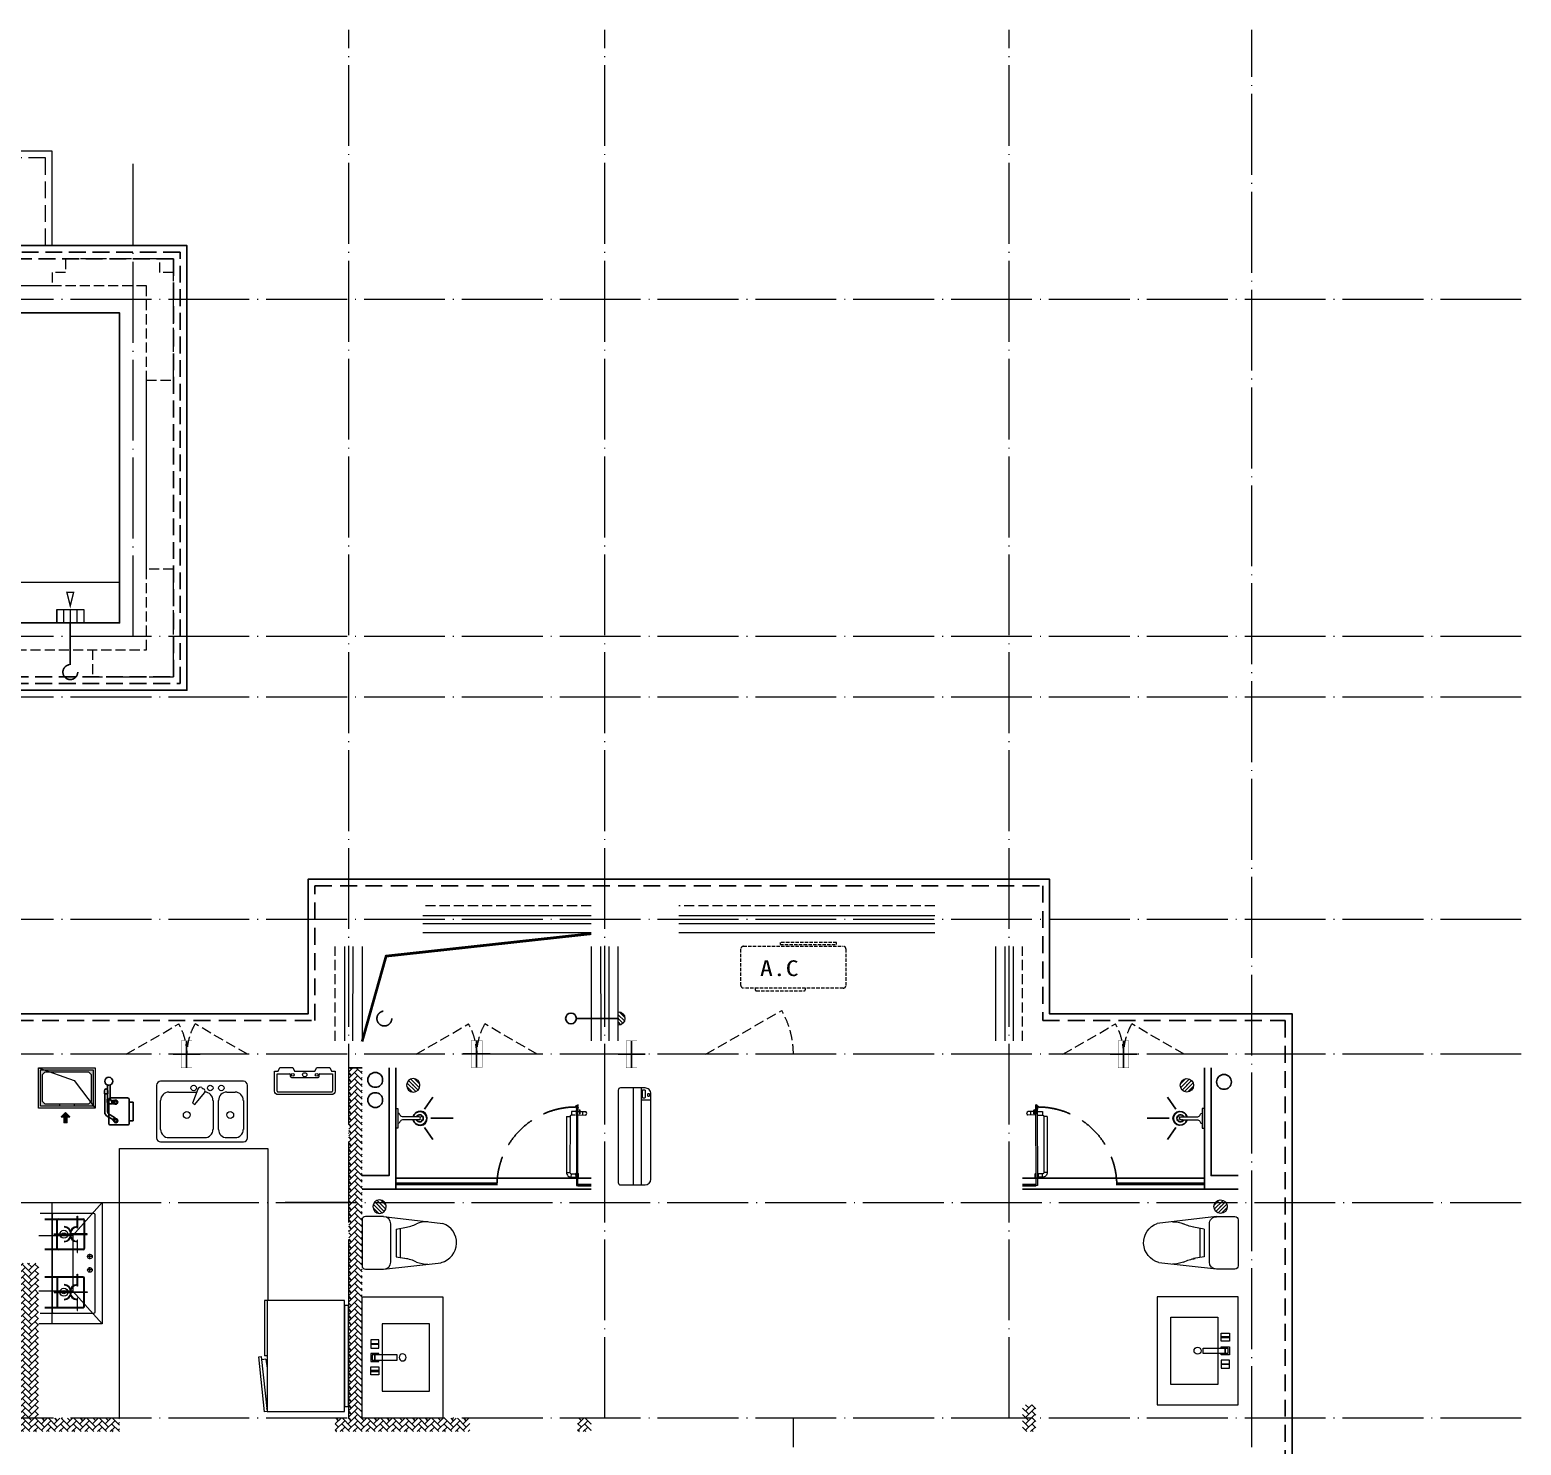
# Model space of a CAD drawing. Extents: x 27938 to 983267, y -209821 to 1628073.
# Drawn here: x 722151 to 733217, y 602449 to 612949 of the extents above; entities that cross this region are included whole.
import ezdxf

# ---------------------------------------------------------------- set-up
doc = ezdxf.new("R2010")
doc.units = 0
doc.header["$LTSCALE"] = 1000
doc.header["$MEASUREMENT"] = 0
for name, pattern in [('#P_--_20B1_001_t3$0$DASH', [0.35, 0.25, -0.1]), ('__DASH', [0.35, 0.25, -0.1]), ('DASH', [0.35, 0.25, -0.1]), ('DOTE', [2.42, 2, -0.2, 0.02, -0.2]), ('HIDDEN', [0.375, 0.25, -0.125])]:
    doc.linetypes.add(name, pattern=pattern)
for name, color, linetype in [('$RECOVER_210609100354-13', 7, 'Continuous'), ('$RECOVER_210609100354-32', 7, 'Continuous'), ('AH-FURNITURE', 1, 'Continuous'), ('IP-bath&kitchen-JOHNSON', 4, 'Continuous'), ('P-bath&kitchen-JOHNSON', 4, 'Continuous'), ('ROOF', 183, 'Continuous'), ('VPIPE-中水', 122, 'Continuous'), ('VPIPE-凝结', 150, 'Continuous'), ('VPIPE-雨水', 4, 'DASH'), ('保温', 6, 'Continuous'), ('建筑-排气道', 9, 'Continuous'), ('机电标识类', 1, 'Continuous'), ('看线', 251, 'Continuous')]:
    doc.layers.add(name, color=color, linetype=linetype)
for name, color, linetype, lineweight in [('DOTE', 19, 'DOTE', 9), ('LVTRY', 1, 'Continuous', 13), ('PUB_HATCH', 8, 'Continuous', 9), ('STAIR', 2, 'Continuous', 18), ('WINDOW', 144, 'Continuous', 15), ('平面-分水线', 214, 'Continuous', 15), ('平面-排水沟', 86, 'Continuous', 15), ('平面-栏杆', 135, 'Continuous', 15), ('平面-看线', 45, 'Continuous', 15), ('平面-空调室内机', 176, 'Continuous', 9), ('平面-空调预留孔', 173, 'Continuous', 15), ('空调', 76, 'Continuous', 13), ('立面-洞口示意', 152, 'Continuous', 13)]:
    doc.layers.add(name, color=color, linetype=linetype, lineweight=lineweight)
doc.styles.add('DIM_FONT', font='SIMPLEX.shx', dxfattribs={"width": 0.56})
doc.styles.add('黑体', font='')
doc.styles.get('黑体').set_extended_font_data('SimHei')
pattern_1 = [(45, (0, 0), (0, 47.4157523), [100.584, -33.528]), (135, (23.708, 23.708), (3e-15, 47.4157523), [100.584, -33.528])]

# ---------------------------------------------------------------- blocks, each defined once
blk = doc.blocks.new('rrrrrrrrrrrra')
for p, q in [((-112, 459), (-112, 324)), ((253, 484), (-87, 484)), ((278, 324), (278, 459)), ((-112, 324), (-64, -103)), ((-59, 271), (224, 271)), ((-21, 232), (-34, 154)), ((186, 232), (-21, 232)), ((186, 232), (199, 154)), ((278, 324), (228, -116)), ((191, 200), (-26, 200))]:
    blk.add_line(p, q)
for centre, radius, start, end in [((-87, 459), 25, 90, 180), ((253, 459), 25, 0, 90), ((-59, 324), 53.3, 180, 270), ((224, 324), 53.3, 270, 0), ((-323, 210), 294, 333.5369, 351.4828), ((488, 210), 294, 188.5172, 206.4631), ((149, -3), 224, 158.5202, 180), ((16, -3), 224, 0, 21.4798), ((84, -64), 153, 195.0773, 340.1181)]:
    blk.add_arc(centre, radius, start, end)
blk = doc.blocks.new('A$C1E0F638F')
for points in [[(500, 435), (500, 85), (0, 85), (0, 435)], [(270, 30), (230, 30), (230, 195), (270, 195)], [(120, 0), (180, 0), (180, 60), (120, 60)], [(147, 55), (153, 55), (153, 5), (147, 5)], [(230, 30), (270, 30), (270, 10), (230, 10)], [(380, 0), (320, 0), (320, 60), (380, 60)], [(353, 55), (347, 55), (347, 5), (353, 5)]]:
    blk.add_lwpolyline(points, close=True)
blk.add_lwpolyline([(270, 60), (280, 60), (280, 0), (220, 0), (220, 60), (230, 60)])
blk.add_circle((250, 236), 26)
blk = doc.blocks.new('$lvtry$00000171')
for p, q in [((-74, 11), (-11, 74)), ((-70, -27), (27, 70)), ((-53, -53), (53, 53)), ((-27, -70), (70, 27)), ((11, -74), (74, -11))]:
    blk.add_line(p, q)
blk.add_circle((0, 0), 75)
blk.add_point((0, 0))
blk = doc.blocks.new('135')
blk.add_hatch(color=256).paths.add_polyline_path([(5, 2), (4, -1), (-5, 2), (-4, 5)])
for p, q in [((-6, 19), (-3, 19)), ((-3, 19), (-6, 19)), ((-6, 3), (5, -2)), ((-6, 3), (-5, 3)), ((-5, 11), (-5, 31)), ((5, 11), (-5, 11)), ((5, 10), (-5, 10)), ((-5, 3), (-4, 6)), ((-4, 6), (5, 2)), ((0, 0), (0, 39)), ((6, 19), (3, 19)), ((3, 19), (6, 19)), ((4, -1), (5, 2)), ((5, 11), (5, 32)), ((4, -1), (6, -2))]:
    blk.add_line(p, q)
for centre, radius, start, end in [((6, 16), 13.5, 151.0147, 204.8403), ((13, 4), 20.5, 163.0924, 182.0012), ((-6, 4), 1, 184.2275, 248.4661), ((-5, 22), 0.5, 335.7643, 151.0147), ((4, 18), 9.42, 155.7643, 171.9773), ((9, 15), 14.6, 166.278, 198.0953), ((14, 4), 19.5, 163.7443, 182.5269), ((-5, 3), 0.5, 181.9385, 247.2597), ((5, 22), 0.5, 29.8425, 204.574), ((-6, 17), 11.7, 10.475, 24.574), ((-6, 15), 12.4, 338.6449, 16.0476), ((29, 7), 24, 172.9439, 199.2318), ((-6, 16), 13.4, 334.9111, 29.8425), ((26, 6), 20.6, 169.1454, 199.9526), ((6, -1), 1.17, 247.4597, 19.9526), ((6, -1), 0.5, 247.4597, 19.2318)]:
    blk.add_arc(centre, radius, start, end)
blk.add_open_spline([(-5, 31), (-4, 31), (-2, 33), (1, 29), (3, 31), (5, 32)], degree=3, knots=[0, 0, 0, 0, 3.066329, 6.218313, 11.124135, 11.124135, 11.124135, 11.124135])
blk = doc.blocks.new('SDFAWERAWER')
at = {"layer": 'LVTRY', "color": 1}
for p, q in [((593988, -1242191), (593978, -1242214)), ((594017, -1242203), (593988, -1242191)), ((594016, -1242220), (594027, -1242193)), ((594023, -1242211), (594030, -1242194)), ((594027, -1242193), (594033, -1242195)), ((594030, -1242194), (594031, -1242197)), ((593941, -1242210), (593784, -1242595)), ((593965, -1242220), (593807, -1242604)), ((593941, -1242210), (593965, -1242220)), ((594007, -1242226), (593978, -1242214)), ((594016, -1242220), (594022, -1242223)), ((594026, -1242204), (594018, -1242222)), ((594018, -1242222), (594021, -1242220)), ((594025, -1242211), (594021, -1242220)), ((594023, -1242221), (594022, -1242223)), ((594022, -1242223), (594024, -1242222)), ((594024, -1242221), (594024, -1242222)), ((594025, -1242211), (594031, -1242197)), ((594028, -1242234), (594078, -1242255)), ((594032, -1242197), (594033, -1242195)), ((594033, -1242195), (594034, -1242197)), ((594034, -1242198), (594034, -1242197)), ((594047, -1242201), (594036, -1242229)), ((594036, -1242229), (594039, -1242230)), ((594037, -1242211), (594088, -1242232)), ((594039, -1242230), (594045, -1242214)), ((594039, -1242230), (594042, -1242228)), ((594042, -1242228), (594051, -1242205)), ((594050, -1242202), (594043, -1242218)), ((594047, -1242201), (594050, -1242202)), ((594050, -1242202), (594051, -1242205)), ((594057, -1242246), (594067, -1242223)), ((593784, -1242595), (593807, -1242604)), ((593803, -1242641), (593813, -1242618)), ((593813, -1242618), (593842, -1242630)), ((593842, -1242630), (593833, -1242653)), ((593845, -1242629), (593834, -1242656)), ((593848, -1242630), (593836, -1242657)), ((593845, -1242629), (593842, -1242630)), ((593848, -1242630), (593845, -1242629)), ((593847, -1242662), (593858, -1242634)), ((593850, -1242663), (593861, -1242635)), ((593858, -1242634), (593861, -1242635)), ((593861, -1242635), (593862, -1242637)), ((593803, -1242641), (593833, -1242653)), ((593834, -1242656), (593833, -1242653)), ((593836, -1242657), (593834, -1242656)), ((593847, -1242662), (593850, -1242663)), ((593852, -1242662), (593862, -1242637))]:
    blk.add_line(p, q, dxfattribs=at)
blk.add_lwpolyline([(593823, -1242717), (594046, -1242174), (594037, -1242170), (593814, -1242713)], close=True, dxfattribs=at)
blk.add_arc((594075, -1242240), 15.3, 281.7932, 33.7019, dxfattribs=at)
for centre, major_axis, start_param, end_param in [((593974, -1242224), (3.93, 9.6), 0, 1.570796), ((593817, -1242608), (13.5, 33.1), 1.570796, 3.141593), ((593817, -1242608), (3.93, 9.6), 1.570796, 3.141593)]:
    blk.add_ellipse(centre, major_axis=major_axis, ratio=1, start_param=start_param, end_param=end_param, dxfattribs=at)
at = {"layer": 'P-bath&kitchen-JOHNSON', "color": 8, "linetype": 'DASH'}
blk.add_arc((593810, -1242714), 586, 67.5369, 157.1325, dxfattribs=at)
at = {"layer": 'LVTRY', "color": 1, "xscale": -1, "rotation": 157.7329157530927}
blk.add_blockref('135', (594045, -1242162), dxfattribs=at)
blk = doc.blocks.new('A$C5DCB2F21')
at = {"layer": 'IP-bath&kitchen-JOHNSON', "color": 8}
for p, q in [((-68, -213), (-158, -275)), ((68, -213), (158, -275)), ((0, -261), (0, -425))]:
    blk.add_line(p, q, dxfattribs=at)
at = {"layer": 'IP-bath&kitchen-JOHNSON', "color": 250}
for centre, major_axis, ratio, start_param, end_param in [((0, -179), (-51, 0), 0.990052, -1.36297, 4.504563), ((0, -178), (-26.8, 0), 0.994812, -1.167677, 4.309269)]:
    blk.add_ellipse(centre, major_axis=major_axis, ratio=ratio, start_param=start_param, end_param=end_param, dxfattribs=at)
at = {"layer": 'LVTRY', "color": 1}
for p, q in [((74, 0), (-74, 0)), ((-10, -174), (-10, -49)), ((11, -174), (11, -49))]:
    blk.add_line(p, q, dxfattribs=at)
blk.add_lwpolyline([(74, 0), (74, -16), (-74, -16), (-74, 0)], dxfattribs=at)
for points in [[(-26, -31, -0.364142), (-38, -16, -0.020495)], [(-10, -49, 0.214893), (-26, -31, 7.649644)], [(11, -49, -0.21439), (26, -31, -7.649644)], [(26, -31, 0.364142), (38, -16, 0.020495)]]:
    blk.add_lwpolyline(points, format="xyb", dxfattribs=at)
blk.add_arc((0, -174), 10.5, 180, 0, dxfattribs=at)
for centre, major_axis, ratio, start_param, end_param in [((0, -181), (53.6, 0), 0.987577, 1.76809, 7.656688), ((-12, -165), (0, 1.43), 0.85, -1.570796, 4.712389), ((-12, -189), (0, 1.43), 0.85, 4.712389, 10.995574), ((12, -165), (0, 1.43), 0.85, 4.712389, 10.995574), ((12, -189), (0, 1.43), 0.85, 4.712389, 10.995574)]:
    blk.add_ellipse(centre, major_axis=major_axis, ratio=ratio, start_param=start_param, end_param=end_param, dxfattribs=at)
blk = doc.blocks.new('fgdfsdfsfssfes')
at = {"layer": '$RECOVER_210609100354-32', "color": 8}
for points in [[(575944, 371358), (575944, 370458), (575694, 370458)], [(575894, 371358), (575894, 370558), (575694, 370558)]]:
    blk.add_lwpolyline(points, dxfattribs=at)
at = {"layer": 'IP-bath&kitchen-JOHNSON'}
for p, q in [((575944, 370538), (577294, 370538)), ((575944, 370503), (576594, 370503)), ((575944, 370493), (576594, 370493)), ((576594, 370493), (576594, 370503)), ((577294, 370493), (577194, 370493)), ((577194, 370483), (577194, 370493)), ((577294, 370483), (577194, 370483)), ((575944, 370458), (577294, 370458))]:
    blk.add_line(p, q, dxfattribs=at)
at = {"layer": 'LVTRY', "color": 1}
blk.add_lwpolyline([(576294, 368858), (575694, 368858), (575694, 369658), (576294, 369658)], close=True, dxfattribs=at)
at = {"layer": 'IP-bath&kitchen-JOHNSON', "rotation": 22.25976934310711}
blk.add_blockref('SDFAWERAWER', (-443125, 1295644), dxfattribs=at)
at = {"layer": 'LVTRY', "color": 1, "xscale": -0.6666666667107826, "yscale": 0.6666666667107826}
for p in [(576074, 371228), (575824, 370328)]:
    blk.add_blockref('$lvtry$00000171', p, dxfattribs=at)
at = {"layer": 'LVTRY', "color": 1, "rotation": 90.008488524447}
blk.add_blockref('A$C5DCB2F21', (575944, 370983), dxfattribs=at)
at = {"layer": 'LVTRY', "color": 1, "extrusion": (0, 0, -1), "xscale": -1, "zscale": -1, "rotation": 270}
blk.add_blockref('rrrrrrrrrrrra', (-576178, 369976), dxfattribs=at)
at = {"layer": 'LVTRY', "color": 1, "xscale": -1, "rotation": 270}
blk.add_blockref('A$C1E0F638F', (575759, 369009), dxfattribs=at)
blk = doc.blocks.new('cvxcvxvcxvcx')
at = {"layer": '$RECOVER_210609100354-32', "color": 8}
for points in [[(581944, 371358), (581944, 370458), (582194, 370458)], [(581994, 371358), (581994, 370558), (582194, 370558)]]:
    blk.add_lwpolyline(points, dxfattribs=at)
at = {"layer": 'IP-bath&kitchen-JOHNSON'}
for p, q in [((581944, 370538), (580494, 370538)), ((580494, 370493), (580594, 370493)), ((580494, 370483), (580594, 370483)), ((580594, 370483), (580594, 370493)), ((581944, 370503), (581194, 370503)), ((581194, 370493), (581194, 370503)), ((581944, 370493), (581194, 370493)), ((581944, 370458), (580494, 370458))]:
    blk.add_line(p, q, dxfattribs=at)
at = {"layer": 'LVTRY', "color": 1}
blk.add_lwpolyline([(581594, 368758), (582194, 368758), (582194, 369658), (581594, 369658)], close=True, dxfattribs=at)
at = {"layer": 'IP-bath&kitchen-JOHNSON', "xscale": -1}
for name, p, rotation in [('A$C5DCB2F21', (581944, 370983), 269.991511475553), ('SDFAWERAWER', (1600912, 1295644), 337.7402306568928)]:
    blk.add_blockref(name, p, dxfattribs=dict(at, rotation=rotation))
at = {"layer": 'LVTRY', "color": 1, "xscale": 0.6666666667107826, "yscale": 0.6666666667107826}
for p in [(581814, 371228), (582064, 370328)]:
    blk.add_blockref('$lvtry$00000171', p, dxfattribs=at)
at = {"layer": 'LVTRY', "color": 1, "extrusion": (0, 0, -1), "zscale": -1, "rotation": 90.00000000000001}
blk.add_blockref('rrrrrrrrrrrra', (-581710, 369976), dxfattribs=at)
at = {"layer": 'LVTRY', "color": 1, "rotation": 90.00000000000001}
blk.add_blockref('A$C1E0F638F', (582129, 368959), dxfattribs=at)
blk = doc.blocks.new('A$C001338C2')
for p, q in [((845, 304), (55, 304)), ((109, 215), (109, 304)), ((0, 249), (0, 22)), ((900, 22), (900, 249)), ((22, 0), (878, 0))]:
    blk.add_line(p, q)
at = {"lineweight": 5}
for p, q in [((900, 215), (0, 215)), ((900, 143), (0, 143))]:
    blk.add_line(p, q, dxfattribs=at)
for points in [[(73, 275), (57, 275, -0.414214), (51, 281), (51, 283, -0.414214), (57, 289), (73, 289, -0.414214), (79, 283), (79, 281, -0.414214)], [(89, 226), (22, 226, -0.414214), (17, 232), (17, 243, -0.414214), (22, 249), (89, 249, -0.414214), (95, 243), (95, 232, -0.414214)]]:
    blk.add_lwpolyline(points, format="xyb", close=True)
for centre, radius, start, end in [((55, 249), 55, 90, 180), ((845, 249), 55, 360, 90), ((22, 22), 22, 180, 270), ((878, 22), 22, 270, 360)]:
    blk.add_arc(centre, radius, start, end)
blk = doc.blocks.new('dongkong')
blk.add_wipeout([(-603756, 210771), (-603756, 210571), (-603836, 210571), (-603836, 210771)])
at = {"layer": '机电标识类', "color": 250, "linetype": 'DASH', "ltscale": 400}
for p, q in [((-603796, 210771), (-603796, 210571)), ((-603896, 210671), (-603696, 210671))]:
    blk.add_line(p, q, dxfattribs=at)
at = {"layer": '空调', "color": 6, "linetype": 'DASH', "const_width": 2}
blk.add_lwpolyline([(-603756, 210771), (-603756, 210571), (-603836, 210571), (-603836, 210771)], close=True, dxfattribs=at)
blk = doc.blocks.new('VDVDVDCZSCCS')
at = {"layer": '保温', "linetype": 'ByBlock', "ltscale": 10}
h = blk.add_hatch(dxfattribs=at)
h.set_pattern_fill('AR-HBONE', color=251, scale=55)
h.set_pattern_definition(pattern_1)
h.paths.add_polyline_path([(554117, 373624), (554116, 371024), (554017, 371024), (554017, 373624)])
h = blk.add_hatch(dxfattribs=at)
h.set_pattern_fill('AR-HBONE', color=251, scale=55)
h.set_pattern_definition(pattern_1)
h.paths.add_polyline_path([(551717, 372174), (551716, 370924), (551516, 370924), (551517, 372174)])
h = blk.add_hatch(dxfattribs=at)
h.set_pattern_fill('AR-HBONE', color=251, scale=55)
h.set_pattern_definition(pattern_1)
h.paths.add_polyline_path([(551716, 370924), (551716, 371024), (552316, 371024), (552316, 370924)])
h = blk.add_hatch(dxfattribs=at)
h.set_pattern_fill('AR-HBONE', color=251, scale=55)
h.set_pattern_definition(pattern_1)
edge = h.paths.add_edge_path()
edge.add_line((553917, 370924), (553917, 371024))
edge.add_line((553918, 371024), (554916, 371024))
edge.add_line((554916, 371024), (554916, 370924))
edge.add_line((554916, 370924), (553917, 370924))
h = blk.add_hatch(dxfattribs=at)
h.set_pattern_fill('AR-HBONE', color=251, scale=55)
h.set_pattern_definition(pattern_1)
h.paths.add_polyline_path([(555716, 370924), (555716, 371024), (555816, 371024), (555816, 370924)])
h = blk.add_hatch(dxfattribs=at)
h.set_pattern_fill('AR-HBONE', color=251, scale=55)
h.set_pattern_definition(pattern_1)
h.paths.add_polyline_path([(559016, 370924), (559016, 371124), (559116, 371124), (559116, 370924)])
at = {"layer": '保温', "color": 251, "linetype": 'ByBlock', "ltscale": 10}
blk.add_line((554117, 373624), (554017, 373624), dxfattribs=at)
blk = doc.blocks.new('A$C60D053AF')
at = {"layer": 'AH-FURNITURE', "color": 8}
for p, q in [((233, -90), (128, -90)), ((233, -110), (128, -110)), ((193, -71), (328, -71)), ((193, -91), (328, -91)), ((342, -97), (370, -143)), ((356, -83), (384, -129)), ((245, -129), (245, -122)), ((265, -129), (265, -122)), ((255, -281), (255, -251)), ((255, -281), (393, -281)), ((393, -281), (393, -251))]:
    blk.add_line(p, q, dxfattribs=at)
for points in [[(170, -68, 1), (170, -94), (193, -94), (193, -68)], [(234, -251), (414, -251, 0.414214), (424, -241), (424, -111, 0.414214), (414, -101), (234, -101, 0.414214), (224, -111), (224, -241, 0.414214)], [(268, -122), (268, -107, 0.414214), (248, -87), (233, -87), (233, -113), (242, -113), (242, -122)], [(242, -152, 1), (268, -152), (268, -129), (242, -129)], [(384, -161, 1), (402, -143), (386, -127), (368, -145)]]:
    blk.add_lwpolyline(points, format="xyb", close=True, dxfattribs=at)
for centre, radius in [((100, -100), 30), ((255, -152), 15), ((255, -152), 10), ((393, -152), 15), ((393, -152), 10)]:
    blk.add_circle(centre, radius, dxfattribs=at)
for radius in [40, 20]:
    blk.add_arc((328, -111), radius, 45, 90, dxfattribs=at)
blk = doc.blocks.new('*U67')
h = blk.add_hatch(color=5)
h.set_gradient(color1=(0, 0, 255), rotation=180, tint=1)
h.paths.add_polyline_path([(0, 0), (-6.35, -6.35), (-6.35, -2.159), (-15, -2.159), (-15, 2.159), (-6.35, 2.159), (-6.35, 6.35)])
at = {"color": 0, "linetype": 'Continuous'}
blk.add_lwpolyline([(0, 0), (-6.35, -6.35), (-6.35, -2.159), (-15, -2.159), (-15, 2.159), (-6.35, 2.159), (-6.35, 6.35)], close=True, dxfattribs=at)
blk = doc.blocks.new('sgrsefv')
at = {"layer": 'PUB_HATCH'}
blk.add_hatch(color=256, dxfattribs=at).paths.add_polyline_path([(1112933, 840916), (1112933, 840646), (1113073, 840646), (1113073, 840661), (1112968, 840661), (1112948, 840681), (1112948, 840881), (1112968, 840901), (1113288, 840901), (1113308, 840881), (1113308, 840681), (1113288, 840661), (1113183, 840661), (1113183, 840646), (1113323, 840646), (1113323, 840916)])
at = {"layer": 'LVTRY', "color": 1}
for p, q in [((1113073, 840661), (1113073, 840646)), ((1113183, 840661), (1113183, 840646))]:
    blk.add_line(p, q, dxfattribs=at)
for points in [[(1112918, 840931), (1113338, 840931), (1113338, 840631), (1112918, 840631)], [(1112933, 840916), (1113323, 840916), (1113323, 840646), (1112933, 840646)], [(1113288, 840661), (1112968, 840661), (1112948, 840681), (1112948, 840881), (1112968, 840901), (1113288, 840901), (1113308, 840881), (1113308, 840681), (1113288, 840661)]]:
    blk.add_lwpolyline(points, close=True, dxfattribs=at)
at = {"layer": '立面-洞口示意'}
blk.add_lwpolyline([(1112918, 840931), (1113182, 840837), (1113338, 840631)], dxfattribs=at)
at = {"layer": '建筑-排气道', "xscale": -5, "yscale": 5, "zscale": 5, "rotation": 270}
blk.add_blockref('*U67', (1113118, 840599), dxfattribs=at)
blk = doc.blocks.new('rtyg7uyhg')
at = {"layer": 'LVTRY'}
for p, q in [((194235, 45489), (193621, 45489)), ((193590, 45458), (193590, 45069)), ((193682, 45407), (193888, 45407)), ((193896, 45430), (193858, 45326)), ((193875, 45316), (193946, 45401)), ((193926, 45440), (193940, 45432)), ((194112, 45407), (194173, 45407)), ((194265, 45069), (194265, 45458)), ((193621, 45131), (193621, 45346)), ((193858, 45326), (193875, 45316)), ((194010, 45346), (194010, 45131)), ((194051, 45131), (194051, 45346)), ((194235, 45346), (194235, 45131)), ((193621, 45039), (194235, 45039)), ((193948, 45069), (193682, 45069)), ((194173, 45069), (194112, 45069))]:
    blk.add_line(p, q, dxfattribs=at)
for centre, radius in [((193866, 45438), 20.5), ((193989, 45438), 20.5), ((194071, 45438), 20.5), ((193815, 45238), 25.6), ((194137, 45238), 25.6)]:
    blk.add_circle(centre, radius, dxfattribs=at)
for centre, radius, start, end in [((193621, 45458), 30.7, 90, 180), ((194235, 45458), 30.7, 360, 90), ((193682, 45346), 61.4, 90, 180), ((193916, 45423), 20.5, 60, 159.4623), ((193930, 45414), 20.5, 320.5377, 60), ((193948, 45346), 61.4, 360, 90), ((194112, 45346), 61.4, 90, 180), ((194173, 45346), 61.4, 360, 90), ((193621, 45069), 30.7, 180, 270), ((193682, 45131), 61.4, 180, 270), ((193948, 45131), 61.4, 270, 360), ((194112, 45131), 61.4, 180, 270), ((194173, 45131), 61.4, 270, 360), ((194235, 45069), 30.7, 270, 360)]:
    blk.add_arc(centre, radius, start, end, dxfattribs=at)
at = {"layer": 'LVTRY', "style": 'DIM_FONT', "width": 0.8, "flags": 9}
for tag in ['YSIZE', 'XSIZE']:
    blk.add_attdef(tag, (193928, 45488), '', height=0.5, rotation=90, dxfattribs=at)
blk = doc.blocks.new('A-Kitchen-7')
at = {"layer": 'LVTRY'}
for p, q in [((-519, 780), (-7, 834)), ((-7, 834), (-4, 811)), ((-515, 756), (-519, 780)), ((-4, 811), (-515, 756)), ((515, 756), (-515, 756)), ((-515, 756), (-515, 40)), ((-486, 761), (-485, 756)), ((-29, 767), (-112, 756)), ((-29, 767), (-35, 806)), ((515, 780), (0, 780)), ((0, 756), (0, 780)), ((515, 756), (515, 780)), ((515, 40), (515, 756)), ((-515, 40), (515, 40))]:
    blk.add_line(p, q, dxfattribs=at)
blk.add_lwpolyline([(-469, 40), (-469, 0), (469, 0), (469, 40)], close=True, dxfattribs=at)
blk = doc.blocks.new('FRSDFDGDGDRGDR')
at = {"layer": '平面-空调预留孔'}
for p, q in [((699612, 775044), (699612, 775441)), ((699619, 775448), (699746, 775448)), ((699727, 775349), (699740, 775349)), ((699746, 775448), (699746, 775355)), ((699720, 775342), (699720, 775143)), ((699727, 775136), (699740, 775136)), ((699746, 775130), (699746, 775037)), ((699746, 775037), (699619, 775037))]:
    blk.add_line(p, q, dxfattribs=at)
blk.add_lwpolyline([(699766, 775167), (699793, 775154), (699793, 775057), (699766, 775044), (699766, 775018), (699619, 775018, -0.414214), (699593, 775044), (699593, 775441, -0.414214), (699619, 775468), (699766, 775468), (699766, 775441), (699793, 775428), (699793, 775332), (699766, 775318)], format="xyb", close=True, dxfattribs=at)
for centre, radius in [((699740, 775243), 15.8), ((699740, 775332), 10.6), ((699740, 775154), 10.6)]:
    blk.add_circle(centre, radius, dxfattribs=at)
for centre, start, end in [((699619, 775441), 90, 180), ((699727, 775342), 90, 180), ((699740, 775355), 270, 360), ((699727, 775143), 180, 270), ((699740, 775130), 0, 90), ((699619, 775044), 180, 270)]:
    blk.add_arc(centre, 6.6, start, end, dxfattribs=at)
blk = doc.blocks.new('vcxvcdfvdxv')
at = {"layer": 'LVTRY', "color": 251}
for p, q in [((582294, 370358), (582764, 370358)), ((582394, 369458), (582394, 370358)), ((582548, 370115), (582764, 370358)), ((582764, 370358), (582764, 369458)), ((582294, 370115), (582548, 370115)), ((582548, 370115), (582548, 369700)), ((582548, 369700), (582294, 369700)), ((582764, 369458), (582548, 369700)), ((582764, 369458), (582294, 369458))]:
    blk.add_line(p, q, dxfattribs=at)
at = {"layer": 'LVTRY'}
for p, q in [((582704, 370278), (582304, 370278)), ((582394, 370268), (582394, 369548)), ((582579, 370168), (582579, 370258)), ((582579, 370258), (582583, 370258)), ((582583, 370258), (582583, 370168)), ((582714, 369548), (582714, 370268)), ((582339, 370238), (582624, 370238)), ((582339, 370233), (582624, 370233)), ((582429, 370018), (582429, 370228)), ((582434, 370018), (582434, 370228)), ((582583, 370168), (582579, 370168)), ((582629, 370228), (582629, 370018)), ((582634, 370228), (582634, 370018)), ((582394, 369700), (582394, 370115)), ((582409, 370126), (582536, 370126)), ((582409, 370121), (582409, 370126)), ((582536, 370121), (582409, 370121)), ((582654, 370126), (582526, 370126)), ((582526, 370126), (582526, 370121)), ((582526, 370121), (582654, 370121)), ((582536, 370126), (582536, 370121)), ((582583, 370078), (582579, 370078)), ((582579, 370078), (582579, 369988)), ((582583, 369988), (582583, 370078)), ((582654, 370121), (582654, 370126)), ((582624, 370013), (582339, 370013)), ((582624, 370008), (582339, 370008)), ((582579, 369988), (582583, 369988)), ((582693, 369958), (582654, 369958)), ((582674, 369939), (582674, 369978)), ((582624, 369808), (582339, 369808)), ((582579, 369738), (582579, 369828)), ((582579, 369828), (582583, 369828)), ((582583, 369828), (582583, 369738)), ((582693, 369858), (582654, 369858)), ((582674, 369839), (582674, 369878)), ((582624, 369803), (582339, 369803)), ((582536, 369696), (582409, 369696)), ((582409, 369696), (582409, 369691)), ((582429, 369798), (582429, 369588)), ((582434, 369798), (582434, 369588)), ((582526, 369691), (582526, 369696)), ((582526, 369696), (582654, 369696)), ((582536, 369691), (582536, 369696)), ((582583, 369738), (582579, 369738)), ((582629, 369588), (582629, 369798)), ((582634, 369588), (582634, 369798)), ((582654, 369696), (582654, 369691)), ((582339, 369583), (582624, 369583)), ((582409, 369691), (582536, 369691)), ((582654, 369691), (582526, 369691)), ((582583, 369648), (582579, 369648)), ((582579, 369648), (582579, 369558)), ((582583, 369558), (582583, 369648)), ((582304, 369538), (582704, 369538)), ((582339, 369578), (582624, 369578)), ((582579, 369558), (582583, 369558))]:
    blk.add_line(p, q, dxfattribs=at)
blk.add_lwpolyline([(582894, 368758), (582894, 370758), (583994, 370758), (583994, 369632)], dxfattribs=at)
for centre, radius in [((582481, 370123), 29.7), ((582481, 370123), 11.7), ((582674, 369958), 17), ((582674, 369858), 17), ((582481, 369693), 29.7), ((582481, 369693), 11.7)]:
    blk.add_circle(centre, radius, dxfattribs=at)
for centre, radius, start, end in [((582404, 370268), 10, 90, 180), ((582704, 370268), 10, 0, 90), ((582439, 370228), 10, 90, 180), ((582439, 370228), 5, 90, 180), ((582481, 370123), 56.7, 2.2742, 87.7258), ((582481, 370123), 52.2, 2.4704, 87.5296), ((582581, 370123), 56.7, 92.2742, 177.7258), ((582581, 370123), 52.2, 92.4704, 177.5296), ((582624, 370228), 10, 0, 90), ((582624, 370228), 5, 0, 90), ((582481, 370123), 56.7, 272.2742, 357.7258), ((582481, 370123), 52.2, 272.4704, 357.5296), ((582581, 370123), 56.7, 182.2742, 267.7258), ((582581, 370123), 52.2, 182.4704, 267.5296), ((582439, 370018), 10, 180, 270), ((582439, 370018), 5, 180, 270), ((582624, 370018), 5, 270, 0), ((582624, 370018), 10, 270, 0), ((582439, 369798), 10, 90, 180), ((582624, 369798), 10, 0, 90), ((582439, 369798), 5, 90, 180), ((582481, 369693), 56.7, 2.2742, 87.7258), ((582481, 369693), 52.2, 2.4704, 87.5296), ((582581, 369693), 56.7, 92.2742, 177.7258), ((582581, 369693), 52.2, 92.4704, 177.5296), ((582624, 369798), 5, 0, 90), ((582439, 369588), 10, 180, 270), ((582439, 369588), 5, 180, 270), ((582481, 369693), 56.7, 272.2742, 357.7258), ((582481, 369693), 52.2, 272.4704, 357.5296), ((582581, 369693), 56.7, 182.2742, 267.7258), ((582581, 369693), 52.2, 182.4704, 267.5296), ((582624, 369588), 5, 270, 0), ((582624, 369588), 10, 270, 0), ((582404, 369548), 10, 180, 270), ((582704, 369548), 10, 270, 0)]:
    blk.add_arc(centre, radius, start, end, dxfattribs=at)
for name, p in [('sgrsefv', (-530625, -469573)), ('rtyg7uyhg', (389578, 325770))]:
    blk.add_blockref(name, p)
at = {"rotation": 90}
blk.add_blockref('FRSDFDGDGDRGDR', (1359511, -328434), dxfattribs=at)
at = {"xscale": -1, "rotation": 90}
blk.add_blockref('A$C60D053AF', (582714, 371358), dxfattribs=at)
at = {"layer": 'LVTRY', "color": 1, "extrusion": (0, 0, -1), "xscale": -0.7999999999883585, "yscale": 0.7999999999883585, "zscale": -0.7999999999883585, "rotation": 270}
blk.add_blockref('A-Kitchen-7', (-584594, 369220), dxfattribs=at)
blk = doc.blocks.new('HFTHFFGHFH')
at = {"layer": 'DOTE', "linetype": 'DOTE', "ltscale": 0.3}
for p, q in [((578417, 602649), (578417, 612949)), ((580317, 602649), (580317, 612949)), ((583317, 602649), (583317, 612949)), ((585117, 594449), (585117, 612949)), ((587117, 610949), (534317, 610949)), ((576817, 608449), (576817, 610949)), ((587117, 608449), (534317, 608449)), ((587117, 607999), (534317, 607999)), ((587117, 606349), (534317, 606349)), ((587117, 605349), (534317, 605349)), ((534317, 604249), (587117, 604249)), ((587117, 602649), (534317, 602649)), ((581717, 594449), (581717, 602649))]:
    blk.add_line(p, q, dxfattribs=at)
blk = doc.blocks.new('gsergvr')
at = {"layer": '平面-空调预留孔', "linetype": 'DASH', "ltscale": 0.1}
for p, q in [((34075, 17176), (34075, 17166)), ((34085, 17156), (34438, 17156)), ((34448, 17166), (34448, 17176))]:
    blk.add_line(p, q, dxfattribs=at)
blk.add_lwpolyline([(34729, 17176), (33989, 17176, -0.414214), (33969, 17196), (33969, 17466, -0.414214), (33989, 17486), (34729, 17486, -0.414214), (34749, 17466), (34749, 17196, -0.414214)], format="xyb", close=True, dxfattribs=at)
blk.add_lwpolyline([(34679, 17515), (34260, 17515), (34260, 17500), (34679, 17500)], close=True, dxfattribs=at)
for centre, start, end in [((34085, 17166), 180, 270), ((34438, 17166), 270, 0)]:
    blk.add_arc(centre, 10, start, end, dxfattribs=at)
at = {"layer": '平面-空调预留孔', "color": 251, "linetype": 'DASH', "ltscale": 0.1, "true_color": 0x636466, "style": '黑体', "width": 1.2}
blk.add_text('A.C', height=117, dxfattribs=at).set_placement((34111, 17265))
blk = doc.blocks.new('rtyryrtyeeretee')
at = {"layer": '平面-空调预留孔'}
blk.add_blockref('gsergvr', (635673, 326706), dxfattribs=at)
blk = doc.blocks.new('A$C7A951E79')
at = {"layer": 'LVTRY'}
for p, q in [((-7, 49), (-49, 7)), ((0, 28), (-47, -18)), ((0, 0), (-35, -35)), ((0, -71), (0, 71)), ((0, -28), (-18, -47))]:
    blk.add_line(p, q, dxfattribs=at)
blk.add_arc((0, 0), 49.9, 89.9757, 269.9757, dxfattribs=at)
blk.add_point((0, 0), dxfattribs=at)
blk = doc.blocks.new('GFGDGDGDGDRGDSAED')
at = {"xscale": -1, "rotation": 0.04863572547137984}
blk.add_blockref('A$C7A951E79', (726517, 605614), dxfattribs=at)
blk = doc.blocks.new('DFSFSF')
at = {"layer": '平面-分水线'}
for p, q in [((697142, 775568), (697142, 775668)), ((697342, 775668), (697143, 775668)), ((697193, 775568), (697193, 775668)), ((697243, 775568), (697243, 775668)), ((697292, 775568), (697292, 775668)), ((697342, 775668), (697342, 775568)), ((697342, 775568), (697342, 775668)), ((697342, 775568), (697143, 775568))]:
    blk.add_line(p, q, dxfattribs=at)
blk = doc.blocks.new('DFGDGDGD')
at = {"layer": '平面-分水线', "const_width": 10}
blk.add_lwpolyline([(697268, 775441), (697243, 775541), (697218, 775441)], close=True, dxfattribs=at)
blk.add_blockref('DFSFSF', (0, 0))

msp = doc.modelspace()

# ---------------------------------------------------------------- linework, layer by layer
at = {"layer": '$RECOVER_210609100354-13', "color": 251}
msp.add_line((724516.6, 604248.8), (724046.4, 604248.8), dxfattribs=at)
at = {"layer": 'DOTE', "linetype": 'DOTE', "ltscale": 0.3}
msp.add_line((722916.6, 611954.2), (722916.6, 610948.8), dxfattribs=at)
at = {"layer": 'ROOF', "ltscale": 0.8}
msp.add_lwpolyline([(721316.6, 608048.8), (723316.6, 608048.8), (723316.6, 611348.8), (716116.6, 611348.8), (716116.6, 607748.8), (716716.6, 607748.8)], dxfattribs=at)
at = {"layer": 'ROOF', "linetype": '__DASH', "ltscale": 0.5}
for points in [[(721316.6, 608098.8), (723266.6, 608098.8), (723266.6, 611298.8), (716166.6, 611298.8), (716166.6, 607798.8), (716716.6, 607798.8)], [(721316.6, 608148.8), (723216.6, 608148.8), (723216.6, 611248.8), (716216.6, 611248.8), (716216.6, 607848.8), (716716.6, 607848.8)]]:
    msp.add_lwpolyline(points, dxfattribs=at)
at = {"layer": 'ROOF', "ltscale": 0.8}
msp.add_lwpolyline([(716616.6, 608548.8), (721116.6, 608548.8), (722816.6, 608548.8), (722816.6, 610848.8), (716616.6, 610848.8)], close=True, dxfattribs=at)
at = {"layer": 'STAIR', "color": 130}
msp.add_lwpolyline([(722316.3, 611348.8), (722316.6, 612048.8), (717116.5, 612048.8), (717116.3, 611348.8)], dxfattribs=at)
at = {"layer": 'STAIR', "color": 130, "linetype": '#P_--_20B1_001_t3$0$DASH', "ltscale": 0.5}
msp.add_lwpolyline([(722266.3, 611348.8), (722266.6, 611998.8), (717166.5, 611998.8), (717166.3, 611348.8)], dxfattribs=at)
at = {"layer": 'VPIPE-中水', "linetype": 'Continuous'}
for centre in [(724714.1, 605158.9), (731011.5, 605143.8), (724714.1, 605008.9)]:
    msp.add_circle(centre, 55, dxfattribs=at)
at = {"layer": 'VPIPE-凝结'}
msp.add_line((722451.6, 608548.8), (722451.6, 608238.8), dxfattribs=at)
at = {"layer": 'VPIPE-凝结', "ltscale": 0.1}
msp.add_line((726206.6, 605614.4), (726516.8, 605614.4), dxfattribs=at)
at = {"layer": 'VPIPE-凝结'}
msp.add_circle((726166.6, 605614.4), 40, dxfattribs=at)
at = {"layer": 'VPIPE-雨水'}
for centre in [(722451.6, 608183.8), (724781.6, 605613.8)]:
    msp.add_circle(centre, 55, dxfattribs=at)
at = {"layer": 'WINDOW', "color": 250, "linetype": 'DASH', "ltscale": 0.3}
msp.add_lwpolyline([(727166.7, 605348.8), (727729.8, 605673.4, -0.1314846), (727816.7, 605348.8)], format="xyb", dxfattribs=at)
at = {"layer": '平面-排水沟'}
msp.add_line((722816.6, 608848.8), (716616.6, 608848.8), dxfattribs=at)
at = {"layer": '平面-栏杆'}
for points in [[(725066.5, 606378.8), (726316.6, 606379.1)], [(725066.5, 606318.8), (726316.6, 606319.1)], [(726966.6, 606378.8), (728866.6, 606379.1)], [(726966.6, 606318.8), (728866.6, 606319.1)], [(724486.9, 606148.8), (724486.6, 605448.8)], [(724546.9, 606148.8), (724546.6, 605448.8)], [(726386.6, 606148.8), (726386.9, 605448.8)], [(726446.6, 606148.8), (726446.9, 605448.8)], [(729386.3, 606148.8), (729386.6, 605448.8)], [(729446.3, 606148.8), (729446.6, 605448.8)]]:
    msp.add_lwpolyline(points, dxfattribs=at)
at = {"layer": '平面-看线', "linetype": 'DASH', "ltscale": 0.3}
for p, q in [((724416.6, 605448.8), (724416.9, 606148.8)), ((729516.6, 605448.8), (729516.3, 606148.8))]:
    msp.add_line(p, q, dxfattribs=at)
for points in [[(721316.6, 608348.8), (722616.6, 608348.8), (722616.6, 608148.8), (723216.6, 608148.8), (723216.6, 608948.8), (723016.6, 608948.8), (723016.6, 610348.8), (723216.3, 610348.8), (723216.3, 611148.8), (723116.3, 611148.8), (723116.3, 611248.8), (722826.3, 611248.8), (722826.3, 611248.8), (722706.3, 611248.8), (722706.3, 611248.8), (722416.3, 611248.8), (722416.3, 611148.8), (722316.3, 611148.8), (722316.3, 611048.8), (717116.8, 611048.8)], [(721316.6, 608098.8), (721316.6, 608348.8), (723016.6, 608348.8), (723016.6, 611048.8), (716416.6, 611048.8), (716416.6, 608348.8), (716716.6, 608348.8), (716716.6, 608098.8)], [(726316.6, 606448.8), (725066.5, 606448.8)], [(728866.6, 606448.8), (726966.6, 606448.8)]]:
    msp.add_lwpolyline(points, dxfattribs=at)
at = {"layer": '平面-看线'}
for points in [[(726316.6, 606248.8), (725066.5, 606248.8)], [(728866.6, 606248.8), (726966.6, 606248.8)], [(724616.9, 606148.8), (724616.6, 605448.8)], [(726316.6, 606148.8), (726316.9, 605448.8)], [(729316.3, 606148.8), (729316.6, 605448.8)]]:
    msp.add_lwpolyline(points, dxfattribs=at)

# ---------------------------------------------------------------- block references
at = {"rotation": 180}
msp.add_blockref('DFGDGDGD', (1419694.1, 1384216.4), dxfattribs=at)
for name, p in [('rtyryrtyeeretee', (57784.7, 261957.8)), ('GFGDGDGDGDRGDSAED', (0, 0))]:
    msp.add_blockref(name, p)
at = {"xscale": -1}
for name, p in [('cvxcvxvcxvcx', (1306810.2, 233890.5)), ('fgdfsdfsfssfes', (1306810.3, 233890.5))]:
    msp.add_blockref(name, p, dxfattribs=at)
at = {"layer": '平面-空调室内机', "ltscale": 0.3, "rotation": 180}
msp.add_blockref('dongkong', (119518.4, 816019.6), dxfattribs=at)
at = {"layer": '平面-空调预留孔', "xscale": 0.8000000000465648, "yscale": 0.8000000000465648, "zscale": 0.8000000000465648, "rotation": 270.0000002334302}
msp.add_blockref('A$C001338C2', (726516.6, 605099.1), dxfattribs=at)

# ---------------------------------------------------------------- next in the draw order: linework, layer by layer
at = {"layer": 'WINDOW', "color": 250, "linetype": 'DASH', "ltscale": 0.3}
for points in [[(722866.6, 605348.8), (723256.3, 605573.7, -0.1316053), (723316.6, 605348.8)], [(723766.6, 605348.8), (723376.8, 605573.7, 0.1316053), (723316.6, 605348.8)]]:
    msp.add_lwpolyline(points, format="xyb", dxfattribs=at)

# ---------------------------------------------------------------- next in the draw order: block references
msp.add_blockref('vcxvcdfvdxv', (139922.9, 233890.5))
at = {"layer": '平面-空调室内机', "ltscale": 0.3, "xscale": -1, "rotation": 180}
msp.add_blockref('dongkong', (1329262.5, 816021.9), dxfattribs=at)
at = {"layer": '平面-空调室内机', "ltscale": 0.3, "rotation": 180}
msp.add_blockref('dongkong', (126470.5, 816019.8), dxfattribs=at)

# ---------------------------------------------------------------- next in the draw order: linework, layer by layer
at = {"color": 6, "const_width": 20}
msp.add_lwpolyline([(724616.6, 605443.3), (724794.8, 606076.8), (726316.9, 606243.3)], dxfattribs=at)
at = {"layer": 'WINDOW', "color": 250, "linetype": 'DASH', "ltscale": 0.3}
for points in [[(725016.6, 605348.8), (725406.3, 605573.7, -0.1316053), (725466.6, 605348.8)], [(725916.6, 605348.8), (725526.8, 605573.7, 0.1316053), (725466.6, 605348.8)], [(729816.6, 605348.8), (730206.3, 605573.7, -0.1316053), (730266.6, 605348.8)], [(730716.6, 605348.8), (730326.8, 605573.7, 0.1316053), (730266.6, 605348.8)]]:
    msp.add_lwpolyline(points, format="xyb", dxfattribs=at)
at = {"layer": '看线', "color": 201, "linetype": 'HIDDEN', "ltscale": 0.5}
msp.add_lwpolyline([(721466.6, 608048.8), (721466.6, 606248.8), (720666.6, 606248.8), (720666.6, 604498.8), (721866.6, 604498.8), (721866.6, 605598.8), (724266.6, 605598.8), (724266.6, 606598.8), (729666.6, 606598.8), (729666.6, 605598.8), (731466.6, 605598.8), (731466.6, 597398.8), (728566.6, 597398.8)], dxfattribs=at)
at = {"layer": '看线', "color": 201}
msp.add_lwpolyline([(721516.6, 608048.8), (721516.6, 606198.8), (720716.6, 606198.8), (720716.6, 604548.8), (721816.6, 604548.8), (721816.6, 605648.8), (724216.6, 605648.8), (724216.6, 606648.8), (729716.6, 606648.8), (729716.6, 605648.8), (731516.6, 605648.8), (731516.6, 597348.8), (728716.6, 597348.8)], dxfattribs=at)

# ---------------------------------------------------------------- next in the draw order: block references
for name, p in [('HFTHFFGHFH', (146100, 0)), ('VDVDVDCZSCCS', (170500, 231625.1))]:
    msp.add_blockref(name, p)

# ---------------------------------------------------------------- next in the draw order: block references
at = {"layer": '平面-空调室内机', "ltscale": 0.3, "xscale": -1}
msp.add_blockref('dongkong', (122820.3, 394678.1), dxfattribs=at)

# ---------------------------------------------------------------- next in the draw order: linework, layer by layer
at = {"layer": '平面-看线'}
msp.add_line((726516.9, 605448.8), (726516.6, 606148.8), dxfattribs=at)

doc.saveas('drawing.dxf')
